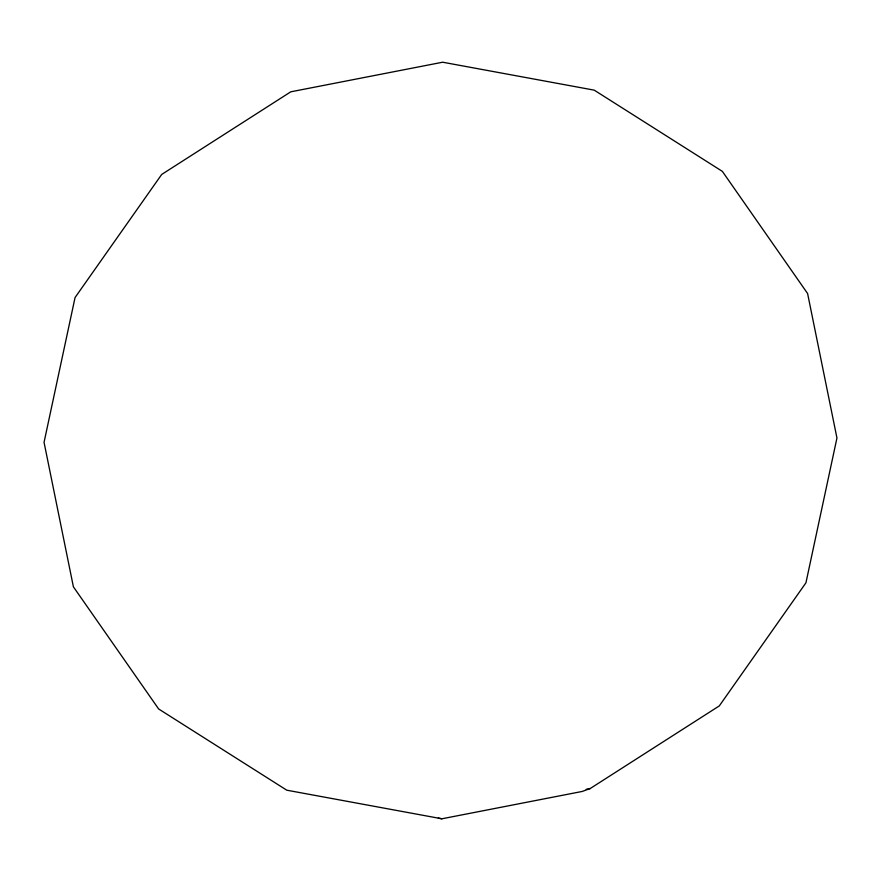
<?xml version="1.0" encoding="UTF-8"?>
<svg xmlns="http://www.w3.org/2000/svg" width="881" height="881" viewBox="0 0 881 881"><rect width="100%" height="100%" fill="white"/><g stroke="black" fill="none" stroke-linecap="round" stroke-linejoin="round"><path stroke-width="1.32" d="M590.215 788.528L719.303 705.901L805.939 582.804L836.95 438L807.602 293.527L722.365 171.377L594.223 90.148L442.669 62.21L290.785 91.811L161.697 174.449L75.061 297.536L44.05 442.339L73.398 586.812L158.635 708.963L286.777 790.191L441.899 818.79L582.22 791.446L590.215 788.528L586.184 789.321M438.331 818.13L441.899 818.79"/></g></svg>
